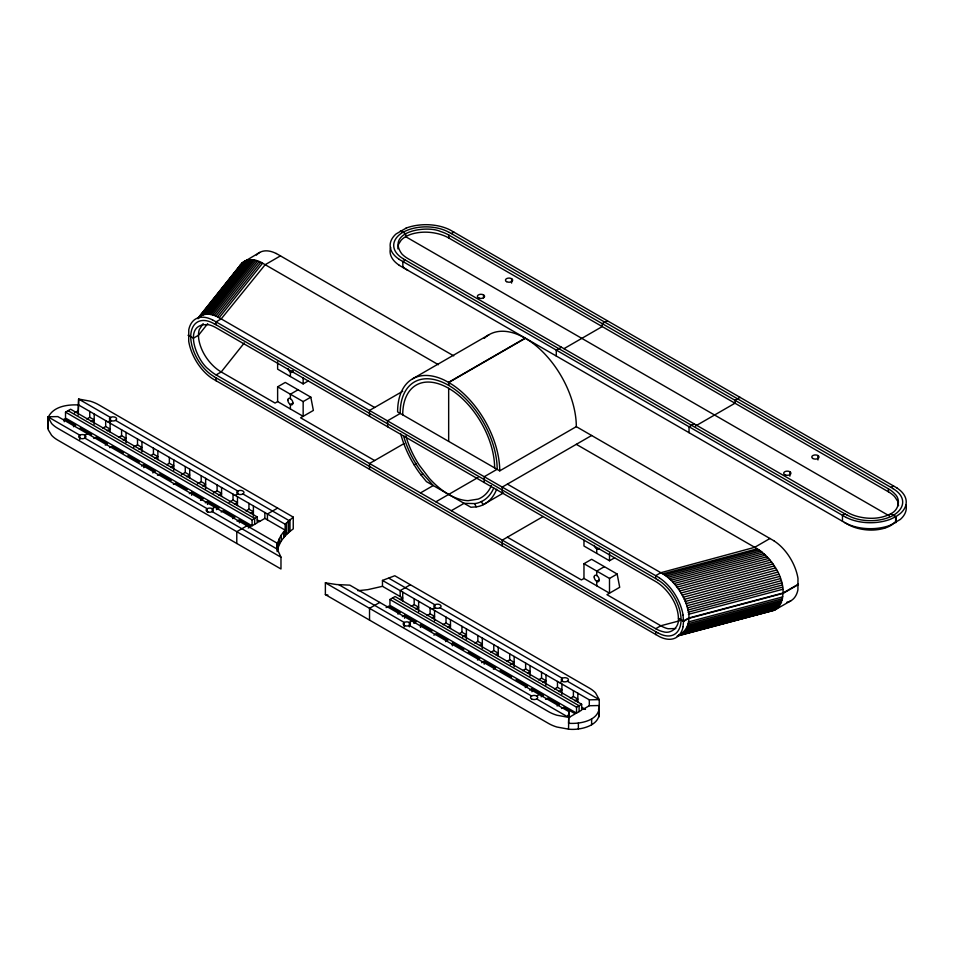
<?xml version="1.0" encoding="UTF-8"?>
<svg xmlns="http://www.w3.org/2000/svg" width="954" height="954" viewBox="0 0 954 954"><rect width="100%" height="100%" fill="white"/><g stroke="black" fill="none" stroke-linecap="round" stroke-linejoin="round"><path stroke-width="1.43" d="M774.254 540.99L576.311 426.641A72.206 41.69 60 0 0 529.708 340.995L525.368 338.276L448.785 382.494L448.666 385.368A68.593 39.603 60 0 1 497.177 469.38M683.1 626.718A36.395 21.012 60 0 1 659.369 636.58L212.432 378.619A36.395 21.012 60 0 1 188.713 341.282L188.773 329.786A36.395 21.012 60 0 1 212.432 319.876M790.83 600.829L774.278 610.274L677.137 636.127C703.205 623.904 680.631 584.027 662.839 573.867L507.385 484.119M678.509 635.221L775.507 609.678C793.788 591.707 775.483 560.165 757.297 548.812L576.311 444.325M774.254 541.061A36.395 21.012 60 0 1 797.973 578.327L797.914 589.822A36.395 21.012 60 0 1 786.907 602.224M78.276 415.109L78.622 399.058L90.284 401.181A35.393 20.439 0 0 1 98.667 404.77L293.248 517.116L293.248 528.898C285.902 534.097 279.26 541.371 277.471 550.434M110.473 421.871L110.473 417.447L78.622 399.058L78.276 410.685L74.448 412.903M568.536 729.154L556.874 727.02A35.393 20.439 0 0 1 548.49 723.43L325.374 594.616L325.374 582.834L336.595 584.54L349.832 585.148L568.882 711.624L568.536 729.154C580.533 730.633 603.31 725.207 598.516 709.12M568.882 711.624L568.536 723.263C580.163 724.229 600.293 720.616 599.243 705.531L589.31 705.733L582.918 709.418M678.425 618.24C679.475 626.695 671.425 634.541 663.018 631.679A35.393 20.439 60 0 1 655.708 628.71L216.093 374.91A35.393 20.439 60 0 1 208.795 369.436C196.238 360.6 181.594 322.047 208.795 324.777A35.393 20.439 60 0 1 216.093 327.747L655.708 581.546A35.393 20.439 60 0 1 663.018 587.02C671.509 595.165 678.044 606.255 678.425 618.24L683.529 621.388L683.04 626.671M47.915 428.573L47.915 416.779L57.848 416.588L276.946 543.076L278.019 550.72L280.977 557.196L280.977 568.989L57.824 440.152A35.393 20.439 0 0 1 51.599 435.31L48.213 429.729L48.01 424.005M484.107 482.474L484.298 476.69L497.058 469.32M48.01 418.102L47.915 422.682M258.486 522.1L264.866 518.416L285.151 530.126C279.772 535.85 276.243 543.661 277.197 551.639M48.356 416.993C53.686 406.201 67.829 404.424 78.622 404.949M238.75 267.621L240.253 265.033M197.895 318.481L242.125 262.91L259.679 252.452M198.122 318.672L243.21 262.04M200.292 316.656L244.367 261.301C250.151 258.117 257.21 260.072 262.588 263.197L438.411 364.714M242.125 262.91L197.74 318.433L202.2 315.225L245.595 260.692M202.2 315.225L203.5 314.76L246.907 260.227M203.5 314.76L204.883 314.426L248.278 259.893M204.883 314.426L206.314 314.248L249.709 259.703M206.314 314.248L207.805 314.2L251.2 259.667M207.805 314.2L209.343 314.283L252.75 259.75M209.343 314.283L210.929 314.522L254.324 259.989M210.929 314.522L212.539 314.903L255.946 260.37M212.539 314.903L214.185 315.416L257.592 260.883M207.722 323.656L198.492 335.259L193.388 338.205L188.284 335.069M214.185 315.416L215.854 316.06L259.25 261.527M215.854 316.06L217.536 316.847L260.931 262.314M217.536 316.847L219.181 317.73L262.588 263.197M244.284 342.951L221.209 371.953L216.093 374.91M496.652 489.247A72.206 41.69 60 0 1 484.775 503.915L483.118 504.714A53.913 31.124 60 0 1 476.118 506.872L470.871 507.254L426.462 481.627L421.227 475.187L422.598 473.494A51.194 29.562 60 0 1 415.944 463.751L414.37 461.187A68.593 39.603 60 0 1 403.459 435.584M896.068 521.063L895.222 522.053A26.211 15.133 0 0 1 884.608 528.182M285.151 536.029L285.151 524.235L293.248 517.116M203.178 323.621L199.267 329.607A26.211 15.133 60 0 0 198.492 335.259A26.211 15.133 60 0 0 199.267 341.806C201.497 351.263 206.875 359.849 213.899 366.491A35.393 20.439 60 0 0 221.209 371.953L275.074 403.065L277.626 401.586L303.157 416.326L303.157 401.586L277.626 386.847L277.626 401.586M421.227 475.187A53.913 31.124 60 0 1 414.215 464.932L415.944 463.751M890.714 513.765C898.549 510.45 901.327 499.55 894.637 493.695A35.393 20.439 0 0 0 888.412 488.853L448.809 235.054A35.393 20.439 0 0 0 440.426 231.452C426.486 225.001 385.774 231.595 401.741 253.788A35.393 20.439 0 0 0 407.966 258.629L847.569 512.441A35.393 20.439 0 0 0 855.953 516.031C867.258 519.31 880.137 519.429 890.714 513.765L895.985 516.603L900.302 513.538A36.395 21.012 0 0 0 897.07 488.09M406.046 228.185L396.077 233.945A36.395 21.012 0 0 0 399.309 259.393M890.332 525.201L900.302 519.441A36.395 21.012 0 0 0 905.954 505.06M280.5 255.851L265.176 264.699L221.209 318.898L216.093 321.844L216.093 324.789M65.516 412.164L70.62 409.218L257.21 516.937L257.21 522.84L252.094 525.785L65.516 418.055L65.516 412.164L252.094 519.882L257.21 516.937M73.434 426.724L75.7 425.412L64.24 418.794L64.24 421.74M86.766 419.033L89.748 417.303L94.196 419.879L91.214 421.596M87.47 433.676L84.882 435.167L84.882 438.124L207.161 508.685L207.161 511.642M107.885 421.895L110.473 420.392M102.686 428.215L105.667 426.498L110.115 429.073L107.134 430.791M93.802 438.482L96.08 437.171L107.54 443.801L105.274 445.113M405.402 260.108L402.85 261.575L402.85 267.478M451.361 233.575L453.913 232.096M118.606 437.409L121.587 435.692L126.035 438.256L123.054 439.985M109.722 447.676L112 446.365L123.46 452.983M133.667 447.092L137.507 444.886L141.955 447.45L138.974 449.167M292.95 370.629L290.386 372.108L290.386 376.532M150.875 455.547L153.427 454.068L157.875 456.644L154.894 458.361M277.626 386.847L285.282 382.423L310.813 397.162L313.365 410.435L300.605 417.804L374.636 460.543M141.562 466.065L143.839 464.753L155.299 471.371L152.747 472.85M277.626 361.793L277.626 369.162L303.157 383.902L308.261 380.956M166.795 464.741L169.347 463.262L173.795 465.838L170.814 467.555M298.053 389.792L290.386 394.217L290.386 398.641M157.482 475.247L159.759 473.947L171.219 480.566M292.95 403.065L290.386 404.532L290.386 408.956M303.157 401.586L310.813 397.162M181.439 474.663L185.267 472.457L189.715 475.032L186.734 476.75M173.401 484.441L175.679 483.129L187.139 489.748M197.359 483.857L201.187 481.651L205.635 484.215L202.653 485.944M189.321 493.635L191.599 492.324L203.059 498.942L200.507 500.421M213.279 493.051L217.107 490.833L221.555 493.409L218.573 495.126M412.569 378.845L489.152 334.627M205.241 502.83L207.519 501.518L218.979 508.136L216.427 509.615M402.719 391.271L369.532 410.423L369.532 416.326M214.829 507.206L212.265 508.685L212.265 511.642L277.721 549.421M235.244 495.424L237.808 493.945L237.808 491L115.577 420.392M229.198 502.245L233.026 500.027L237.474 502.603L234.493 504.32M221.161 512.012L223.439 510.712L234.899 517.33L232.633 518.642M576.311 426.641L499.729 470.859L397.603 411.901A72.206 41.69 60 0 1 444.218 380.074L448.559 382.363L525.141 338.145L520.801 335.856A72.206 41.69 60 0 0 484.298 338.312M400.275 413.44L387.515 420.809L387.706 426.82M245.965 510.939L248.946 509.221L253.394 511.797L250.413 513.514M237.081 521.206L239.359 519.894L250.819 526.525L248.267 527.991M246.991 525.785L236.783 531.676L236.783 543.47M277.626 508.1L267.418 513.991L267.418 519.882M561.393 347.208L556.289 350.166L556.289 356.057M607.34 320.687L602.236 323.633L602.236 326.578L563.945 348.687M403.995 443.586L369.532 463.489L369.532 469.38M420.499 492.908L433.259 485.538L422.598 473.494M435.906 501.804L478.026 477.489M451.314 510.7L464.073 503.33L474.746 503.593A51.194 29.562 60 0 0 481.388 501.542L482.962 500.79A68.593 39.603 60 0 0 493.743 488.078M591.623 435.489L502.281 487.065L502.281 492.968M503.545 492.92L483.118 504.714L481.388 501.542M379.74 602.427L369.532 608.318L369.532 620.112M410.375 584.742L400.167 590.633L400.167 596.524M389.947 599.482L395.063 596.524L581.642 704.255L581.642 710.146L576.538 713.103L389.947 605.373L389.947 599.482L576.538 707.2L581.642 704.255M694.142 423.85L689.038 426.808L689.038 432.699M740.089 397.329L734.985 400.275L734.985 403.22L695.418 426.068M543.124 516.543L502.281 540.131L502.281 546.022M386.12 607.579L388.672 606.112L400.143 612.73L397.878 614.042M400.167 599.482L402.719 598.003L382.471 586.316L367.815 589.644L357.917 590.717M411.21 606.339L414.179 604.621L418.639 607.197L415.658 608.914M402.326 616.606L404.591 615.294L416.063 621.925L413.797 623.236M411.913 620.994L409.349 622.473L409.349 626.897M432.329 609.201L434.893 607.722L434.893 604.776L388.898 578.231M427.13 615.533L430.099 613.816L434.559 616.379L432.007 617.858M443.05 624.727L446.019 623.01L450.479 625.574L447.927 627.052M433.879 635.161L436.431 633.683L447.903 640.301L445.637 641.613M458.969 633.921L461.939 632.192L466.399 634.768L462.571 636.974M583.967 563.707L609.499 578.446L609.499 593.185L583.967 578.446L583.967 563.707L591.623 559.294L617.155 574.034L619.706 587.294L606.947 594.664L660.812 625.764A35.393 20.439 60 0 0 668.122 628.734L675.79 628.555M583.967 540.131L583.967 546.022L609.499 560.761L614.603 557.816M583.967 578.446L581.415 579.925L507.385 537.185M604.395 566.664L596.739 571.076L596.739 575.5M474.889 643.103L477.871 641.386L482.319 643.962L479.767 645.429M599.291 579.925L596.739 581.403L596.739 585.816M609.499 578.446L617.155 574.034M477.477 660.001L479.743 658.689L468.283 652.071M490.809 652.297L493.79 650.58L498.238 653.156L495.686 654.623M481.639 662.732L484.203 661.253L495.663 667.872L493.397 669.183M506.729 661.492L509.71 659.774L514.158 662.338L510.33 664.556M522.649 670.686L525.63 668.957L530.078 671.533L527.526 673.011M770.009 538.473L754.697 547.322L660.812 572.71L655.708 575.656L655.708 578.601M525.237 687.572L527.502 686.26L516.042 679.642M538.569 679.868L541.55 678.151L545.998 680.727L543.017 682.444M529.685 690.136L531.962 688.836L543.422 695.454L541.156 696.766M845.017 513.908L842.465 515.387L842.465 521.278M890.976 487.387L893.528 485.908M536.685 696.015L539.272 694.524M559.688 682.73L562.276 681.239L562.276 678.294L439.997 607.722M655.708 628.71L660.812 625.764L679.427 620.827M554.489 689.062L557.47 687.345L561.918 689.921L558.937 691.638M545.605 699.33L547.882 698.018L559.342 704.648L557.076 705.948M570.409 698.256L573.39 696.539L577.838 699.103L574.857 700.832M561.524 708.524L563.802 707.212L575.262 713.83L568.882 717.515M798.403 584.146L783.091 592.994L688.633 618.049L683.529 620.994L680.977 619.718M798.403 584.54L783.091 593.376L688.633 618.442L683.529 621.388L683.04 615.151M774.278 610.274L767.123 611.216M382.471 586.316L382.471 580.414L394.801 575.751L589.333 688.061A35.393 20.439 0 0 1 595.558 692.902L599.243 699.628L599.243 711.422M884.656 528.158C875.343 530.949 865.23 530.579 855.953 527.824A35.393 20.439 0 0 1 847.569 524.223L399.237 265.331M662.839 573.867L757.297 548.812M664.485 574.88L758.943 549.826M666.166 576.037L760.624 550.983M667.824 577.313L762.282 552.259M669.469 578.708L763.927 553.654M671.091 580.199L765.549 555.145M672.677 581.785L767.123 556.731M674.216 583.466L768.674 558.412M675.706 585.243L770.164 560.189M677.137 587.092L771.595 562.025M678.509 589L772.967 563.945M679.82 590.979L774.278 565.925M681.061 593.006L775.507 567.952M682.217 595.081L776.663 570.027M683.291 597.192L777.749 572.138M684.268 599.339L778.726 574.272M685.163 601.485L779.621 576.431M685.962 603.655L780.42 578.601M686.665 605.814L781.123 580.759M687.262 607.96L781.72 582.906M687.751 610.095L782.208 585.04M688.144 612.206L782.59 587.139M688.418 614.316L782.876 589.262M688.418 621.925L782.876 596.87M688.144 623.713L782.59 598.659M687.751 625.371L782.208 600.316M687.262 626.945L781.72 601.879M686.665 628.4L781.123 603.345M685.962 629.759L780.42 604.705M685.163 630.999L779.621 605.945M684.268 632.12L778.726 607.066M683.291 633.122L777.749 608.068M682.217 633.993L776.663 608.938M678.568 635.555L770.164 611.264M382.471 580.414L589.31 699.831L599.243 699.628L567.38 681.239M325.374 594.616L327.914 595.081M188.284 335.462L190.836 336.738M400.394 230.88L405.665 233.73L405.665 236.675L889.426 515.971M276.255 253.466L453.734 355.866M212.432 319.793L659.381 577.826M846.186 517.473L399.237 259.428M844.481 522.446L846.186 523.364A36.395 21.012 0 0 0 890.38 525.237M449.382 232.43L892.944 488.52M397.878 248.851L398.498 244.319L401.157 240.169A26.211 15.133 0 0 1 411.77 234.04C421.072 231.297 431.16 231.643 440.414 234.41A35.393 20.439 0 0 1 448.797 237.999L888.412 491.799A35.393 20.439 0 0 1 894.637 496.64L897.595 501.077L898.537 505.68M403.435 258.963L846.997 515.053M219.181 317.73L374.636 407.477M214.125 323.656L657.688 579.746M214.125 376.711L657.688 632.8M242.912 493.945L288.931 520.514M78.276 404.794L285.151 524.235M68.068 410.685L254.646 518.416L254.646 524.306M257.222 519.894L259.762 521.361M392.511 598.003L579.09 705.733L579.09 711.624M581.666 707.212L585.482 709.418M80.16 427.988L91.62 434.607M127.919 455.559L139.379 462.177M431.983 631.107L420.511 624.488L420.511 627.434M463.823 649.495L452.351 642.877L452.351 645.822M500.123 670.447L511.582 677.066M567.618 715.321L570.17 716.788M338.849 584.707L404.246 622.473L404.246 626.897M409.349 625.419L531.581 696.015M536.685 698.96L568.536 717.36L556.874 715.226A35.393 20.439 0 0 1 548.49 711.636L325.374 582.834M280.977 557.196L57.824 428.358A35.393 20.439 0 0 1 51.599 423.516L47.915 416.779L79.778 435.167L79.778 439.591M897.142 488.054L450.193 230.009A36.395 21.012 0 0 0 405.999 228.137M448.785 382.494L453.114 385.213A72.206 41.69 60 0 1 499.729 470.859M847.092 514.993A32.746 18.913 0 0 0 893.373 515.303L895.639 516.806L895.639 522.697M400.74 230.677L403.113 232.251A32.746 18.913 0 0 1 449.286 232.49M414.215 464.932L412.569 462.225A72.206 41.69 60 0 1 400.692 433.843M474.746 503.593L476.118 506.872M448.559 382.363L448.666 385.368A68.593 39.603 60 0 0 400.167 413.38M895.985 522.506L895.985 516.603L890.332 519.298A36.395 21.012 0 0 1 846.246 517.426M888.412 488.853L888.412 491.799M817.96 455.547L817.96 459.971M789.876 471.753L789.876 476.177M655.708 631.667L655.708 634.613M609.499 553.392L609.499 560.761M598.802 711.207L598.802 717.098M594.27 545.366A3.613 2.087 60 0 0 596.739 548.967L596.739 553.392M591.623 718.863L591.623 724.754M589.31 699.831L589.31 705.733M578.374 723.001L578.374 728.892M577.838 693.212L577.838 702.061M576.538 707.2L576.538 713.103M573.39 690.636L573.39 696.539M561.918 684.018L561.918 694.333M557.47 681.454L557.47 687.345M545.998 674.824L545.998 685.151M541.55 672.26L541.55 678.151M531.962 688.836L531.962 691.781M530.078 665.642L530.078 675.957M525.63 663.066L525.63 668.957M514.158 656.447L514.158 666.763M511.606 278.675L511.606 283.099M509.71 653.872L509.71 659.774M498.238 647.253L498.238 656.102M493.79 644.689L493.79 650.58M484.203 661.253L484.203 664.211M483.535 294.893L483.535 297.839M482.319 638.059L482.319 648.386M477.871 635.495L477.871 641.386M466.399 628.877L466.399 639.192M461.939 626.301L461.939 632.192M450.479 619.683L450.479 628.519M448.809 235.054L448.809 237.999M402.719 414.847A64.979 37.516 60 0 1 448.666 388.314L448.666 441.38M446.019 617.107L446.019 623.01M434.559 610.488L434.559 620.804M430.099 607.913L430.099 613.816M418.639 601.294L418.639 611.621M414.179 598.73L414.179 604.621M404.591 615.294L404.591 618.252M402.719 592.112L402.719 600.948M303.157 377.999L303.157 383.902M289.98 519.572L289.98 531.366M288.502 520.908L288.502 532.702M286.594 522.637L286.594 534.431M283.684 531.76L283.684 537.651M281.275 535.122L281.275 541.013M279.379 538.593L279.379 544.484M278.019 542.134L278.019 548.037M276.946 543.076L276.946 547.501M264.866 512.513L264.866 518.416M253.394 505.894L253.394 516.209M252.094 519.882L252.094 525.785M248.946 503.33L248.946 509.221M239.359 519.894L239.359 522.852M237.474 496.7L237.474 505.548M233.026 494.136L233.026 500.027M221.555 487.518L221.555 496.354M217.107 484.942L217.107 490.833M216.093 377.856L216.093 380.801M207.519 501.518L207.519 504.463M205.635 478.324L205.635 488.639M201.187 475.748L201.187 481.651M191.599 492.324L191.599 495.269M189.715 469.129L189.715 477.978M185.267 466.566L185.267 472.457M173.795 459.935L173.795 470.262M169.347 457.371L169.347 463.262M157.875 450.753L157.875 459.589M153.427 448.177L153.427 454.068M143.839 464.753L143.839 467.698M141.955 441.559L141.955 451.874M137.507 438.983L137.507 444.886M126.035 432.365L126.035 442.68M121.587 429.801L121.587 435.692M110.115 423.171L110.115 432.019M105.667 420.607L105.667 426.498M94.196 413.988L94.196 424.303M89.748 411.412L89.748 417.303M214.113 323.764A32.746 18.913 60 0 0 190.717 336.667A32.746 18.913 60 0 0 214.113 376.603M405.844 435.883A64.979 37.516 60 0 0 419.128 464.968L429.252 478.252A64.979 37.516 60 0 0 468.092 500.683L478.204 499.085A64.979 37.516 60 0 0 491.37 485.622M448.666 388.314A64.979 37.516 60 0 1 494.625 467.913M657.688 579.853A32.746 18.913 60 0 1 681.084 619.778A32.746 18.913 60 0 1 657.688 632.693M599.195 548.216A3.613 2.087 60 0 1 596.739 548.967M292.854 371.344A3.613 2.087 60 0 1 290.386 372.108A3.613 2.087 60 0 1 287.929 368.494M256.447 255.052A36.395 21.012 60 0 1 276.255 253.549M659.369 577.909A36.395 21.012 60 0 1 683.1 615.175M403.53 258.904A32.746 18.913 0 0 1 403.005 232.192M407.966 270.423A35.393 20.439 0 0 1 402.779 266.631M892.849 488.579A32.746 18.913 0 0 1 893.373 515.303M399.309 265.284A36.395 21.012 0 0 1 390.711 247.384M594.187 576.979A3.613 2.087 60 0 0 598.015 581.737A3.613 2.087 60 0 0 598.015 576.633A3.613 2.087 60 0 0 594.187 576.979M287.834 400.108A3.613 2.087 60 0 0 291.674 404.878A3.613 2.087 60 0 0 291.674 399.774A3.613 2.087 60 0 0 287.834 400.108M563.027 681.573A3.613 2.087 0 0 0 568.441 679.773A3.613 2.087 0 0 0 563.027 677.96A3.613 2.087 0 0 0 563.027 681.573M531.581 698.96A3.613 2.087 0 0 0 537.615 698.03A3.613 2.087 0 0 0 533.203 695.478A3.613 2.087 0 0 0 531.581 698.96M404.985 625.752A3.613 2.087 0 0 0 410.411 623.952A3.613 2.087 0 0 0 404.985 622.139A3.613 2.087 0 0 0 404.985 625.752M435.632 608.056A3.613 2.087 0 0 0 441.058 606.255A3.613 2.087 0 0 0 435.632 604.442A3.613 2.087 0 0 0 435.632 608.056M207.912 511.964A3.613 2.087 0 0 0 213.326 510.163A3.613 2.087 0 0 0 207.912 508.363A3.613 2.087 0 0 0 207.912 511.964M238.56 494.279A3.613 2.087 0 0 0 243.974 492.467A3.613 2.087 0 0 0 238.56 490.666A3.613 2.087 0 0 0 238.56 494.279M111.224 420.726A3.613 2.087 0 0 0 116.638 418.925A3.613 2.087 0 0 0 111.224 417.113A3.613 2.087 0 0 0 111.224 420.726M79.778 438.124A3.613 2.087 0 0 0 85.812 437.182A3.613 2.087 0 0 0 81.4 434.63A3.613 2.087 0 0 0 79.778 438.124M479.17 298.173A3.613 2.087 0 0 0 484.584 296.36A3.613 2.087 0 0 0 479.17 294.559A3.613 2.087 0 0 0 479.17 298.173M506.502 281.621A3.613 2.087 0 0 0 512.548 280.691A3.613 2.087 0 0 0 508.124 278.139A3.613 2.087 0 0 0 506.502 281.621M812.844 458.492A3.613 2.087 0 0 0 818.89 457.562A3.613 2.087 0 0 0 814.466 454.998A3.613 2.087 0 0 0 812.844 458.492M785.512 475.032A3.613 2.087 0 0 0 790.926 473.232A3.613 2.087 0 0 0 785.512 471.419A3.613 2.087 0 0 0 785.512 475.032"/></g></svg>
